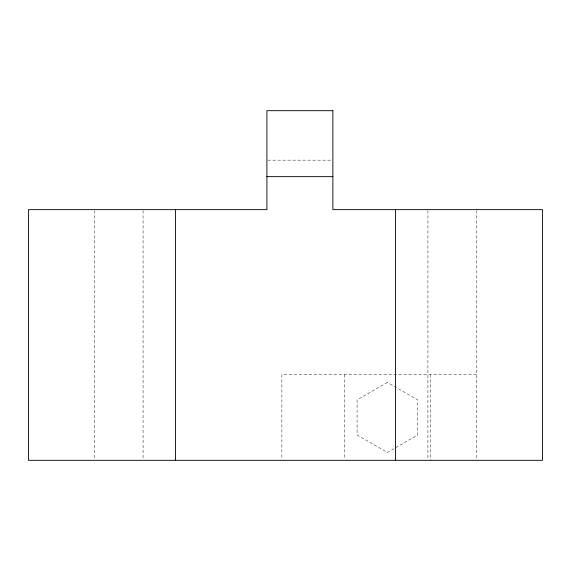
<?xml version="1.0" encoding="UTF-8"?>
<svg xmlns="http://www.w3.org/2000/svg" width="571" height="571" viewBox="0 0 571 571"><rect width="100%" height="100%" fill="white"/><g stroke="black" fill="none" stroke-linecap="round" stroke-linejoin="round"><path stroke-width="0.43" stroke-dasharray="2.85 2.14" d="M267.799 160.158L331.987 160.158M476.478 374.562L281.874 374.562L281.874 458.549M476.478 210.528L476.478 460.319M430.306 374.562L430.306 460.319M427.915 210.528L427.915 458.534M344.541 374.562L344.541 458.549M143.085 210.528L143.085 458.534M94.522 210.528L94.522 458.534M387.423 382.399L357.075 399.921L357.075 434.959L387.423 452.482L417.765 434.959L417.765 399.921L387.423 382.399"/><path stroke-width="0.86" d="M266.907 176.653L332.879 176.653M395.439 209.636L395.439 460.319M175.561 209.636L175.561 460.319M332.879 110.681L266.907 110.681L266.907 209.636L28.55 209.636L28.55 460.319L542.45 460.319L542.45 209.636L332.879 209.636L332.879 110.681"/></g></svg>
